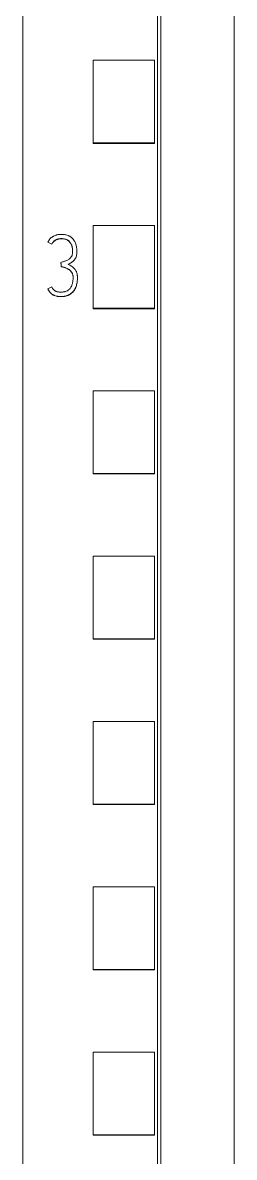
# Model space of a CAD drawing. Header units: millimetres. Extents: x 1359 to 3577, y 1336 to 3557.
# Drawn here: x 2819.97 to 2826.87, y 2942.38 to 2979.45 of the extents above; entities that cross this region are included whole.
import ezdxf

# ---------------------------------------------------------------- set-up
doc = ezdxf.new("R2010")
doc.units = ezdxf.units.MM
doc.layers.add('000-PI-Oprema', color=30, linetype='Continuous', lineweight=5)

msp = doc.modelspace()

# ---------------------------------------------------------------- linework, layer by layer
at = {"layer": '000-PI-Oprema', "color": 0, "linetype": 'ByBlock', "lineweight": 0}
for p, q in [((2819.971, 3041.237), (2819.971, 2927.819)), ((2824.371, 3038.956), (2824.371, 2930.141)), ((2822.271, 2975.522), (2822.271, 2978.224)), ((2824.271, 2978.224), (2822.271, 2978.224)), ((2824.271, 2975.522), (2824.271, 2978.224)), ((2822.271, 2975.506), (2822.271, 2975.522)), ((2824.271, 2975.522), (2822.271, 2975.522)), ((2824.271, 2975.506), (2824.271, 2975.522)), ((2824.271, 2975.506), (2822.271, 2975.506)), ((2822.271, 2970.12), (2822.271, 2972.822)), ((2824.271, 2972.822), (2822.271, 2972.822)), ((2824.271, 2970.12), (2824.271, 2972.822)), ((2821.739, 2971.965), (2821.739, 2971.972)), ((2821.217, 2971.619), (2821.217, 2971.613)), ((2821.226, 2971.48), (2821.226, 2971.474)), ((2821.756, 2971.113), (2821.756, 2971.119)), ((2822.271, 2970.106), (2822.271, 2970.12)), ((2824.271, 2970.12), (2822.271, 2970.12)), ((2824.271, 2970.106), (2822.271, 2970.106)), ((2824.271, 2970.106), (2824.271, 2970.12)), ((2822.271, 2964.719), (2822.271, 2967.42)), ((2824.271, 2967.42), (2822.271, 2967.42)), ((2824.271, 2964.719), (2824.271, 2967.42)), ((2822.271, 2964.706), (2822.271, 2964.719)), ((2824.271, 2964.719), (2822.271, 2964.719)), ((2824.271, 2964.706), (2822.271, 2964.706)), ((2824.271, 2964.706), (2824.271, 2964.719)), ((2822.271, 2959.317), (2822.271, 2962.019)), ((2824.271, 2962.019), (2822.271, 2962.019)), ((2824.271, 2959.317), (2824.271, 2962.019)), ((2822.271, 2959.306), (2822.271, 2959.317)), ((2824.271, 2959.317), (2822.271, 2959.317)), ((2824.271, 2959.306), (2822.271, 2959.306)), ((2824.271, 2959.306), (2824.271, 2959.317)), ((2822.271, 2953.916), (2822.271, 2956.617)), ((2824.271, 2956.617), (2822.271, 2956.617)), ((2824.271, 2953.916), (2824.271, 2956.617)), ((2822.271, 2953.906), (2822.271, 2953.916)), ((2824.271, 2953.916), (2822.271, 2953.916)), ((2824.271, 2953.906), (2822.271, 2953.906)), ((2824.271, 2953.906), (2824.271, 2953.916)), ((2822.271, 2948.514), (2822.271, 2951.215)), ((2824.271, 2951.215), (2822.271, 2951.215)), ((2824.271, 2948.514), (2824.271, 2951.215)), ((2822.271, 2948.506), (2822.271, 2948.514)), ((2824.271, 2948.514), (2822.271, 2948.514)), ((2824.271, 2948.506), (2822.271, 2948.506)), ((2824.271, 2948.506), (2824.271, 2948.514)), ((2822.271, 2943.113), (2822.271, 2945.814)), ((2824.271, 2945.814), (2822.271, 2945.814)), ((2824.271, 2943.113), (2824.271, 2945.814)), ((2824.271, 2943.113), (2822.271, 2943.113)), ((2822.271, 2943.106), (2822.271, 2943.113)), ((2824.271, 2943.106), (2822.271, 2943.106)), ((2824.271, 2943.106), (2824.271, 2943.113))]:
    msp.add_line(p, q, dxfattribs=at)
at = {"layer": '000-PI-Oprema', "color": 0, "linetype": 'ByBlock', "lineweight": 0, "ltscale": 0.25}
for p, q in [((2820.793, 2972.284), (2820.921, 2972.214)), ((2820.793, 2970.757), (2820.921, 2970.815))]:
    msp.add_line(p, q, dxfattribs=at)
at = {"layer": '000-PI-Oprema', "color": 0, "linetype": 'ByBlock', "lineweight": 0}
for points, knots in [([(2824.471, 3039.142), (2824.471, 3036.098), (2824.471, 3026.528), (2824.471, 3012.358), (2824.471, 2997.792), (2824.471, 2983.582), (2824.471, 2969.287), (2824.471, 2953.801), (2824.471, 2941.161), (2824.471, 2933.196), (2824.471, 2929.856)], [0, 0, 0, 0, 0.083934, 0.263736, 0.389889, 0.484142, 0.653794, 0.78188, 0.908517, 1, 1, 1, 1]), ([(2826.871, 3036.077), (2826.871, 3034.053), (2826.871, 3025.504), (2826.871, 3012.358), (2826.871, 2997.792), (2826.871, 2983.582), (2826.871, 2969.287), (2826.871, 2953.801), (2826.871, 2941.043), (2826.871, 2932.161), (2826.871, 2927.904), (2826.871, 2927.106)], [0, 0, 0, 0, 0.055935, 0.236292, 0.362833, 0.457376, 0.627551, 0.756032, 0.883059, 0.978086, 1, 1, 1, 1]), ([(2820.793, 2972.284), (2820.801, 2972.303), (2820.821, 2972.338), (2820.845, 2972.37), (2820.866, 2972.392), (2820.873, 2972.4), (2820.888, 2972.414), (2820.895, 2972.42), (2820.918, 2972.44), (2820.935, 2972.451), (2820.961, 2972.467), (2820.97, 2972.472), (2820.988, 2972.482), (2820.997, 2972.486), (2821.024, 2972.498), (2821.043, 2972.505), (2821.072, 2972.514), (2821.082, 2972.516), (2821.102, 2972.521), (2821.112, 2972.523), (2821.142, 2972.528), (2821.182, 2972.532), (2821.222, 2972.533), (2821.262, 2972.533), (2821.282, 2972.532), (2821.322, 2972.529), (2821.343, 2972.526), (2821.382, 2972.518), (2821.402, 2972.513), (2821.44, 2972.501), (2821.459, 2972.494), (2821.486, 2972.48), (2821.496, 2972.476), (2821.513, 2972.466), (2821.522, 2972.461), (2821.547, 2972.444), (2821.562, 2972.432), (2821.585, 2972.411), (2821.592, 2972.404), (2821.606, 2972.39), (2821.613, 2972.382), (2821.632, 2972.358), (2821.643, 2972.342), (2821.664, 2972.308), (2821.674, 2972.29), (2821.699, 2972.234), (2821.711, 2972.196), (2821.724, 2972.137), (2821.728, 2972.118), (2821.733, 2972.078), (2821.735, 2972.058), (2821.738, 2972.017), (2821.739, 2971.997), (2821.739, 2971.957), (2821.739, 2971.937), (2821.736, 2971.897), (2821.733, 2971.877), (2821.725, 2971.837), (2821.72, 2971.818), (2821.705, 2971.78), (2821.696, 2971.762), (2821.681, 2971.736), (2821.675, 2971.727), (2821.664, 2971.711), (2821.657, 2971.703), (2821.638, 2971.68), (2821.624, 2971.666), (2821.601, 2971.645), (2821.593, 2971.639), (2821.577, 2971.627), (2821.569, 2971.621), (2821.544, 2971.604), (2821.527, 2971.594), (2821.492, 2971.574), (2821.474, 2971.564), (2821.456, 2971.555)], [0, 0, 0, 0, 0.03125, 0.0625, 0.0625, 0.078125, 0.078125, 0.09375, 0.09375, 0.125, 0.125, 0.140625, 0.140625, 0.15625, 0.15625, 0.1875, 0.1875, 0.203125, 0.203125, 0.21875, 0.21875, 0.25, 0.28125, 0.28125, 0.3125, 0.3125, 0.34375, 0.34375, 0.375, 0.375, 0.40625, 0.40625, 0.421875, 0.421875, 0.4375, 0.4375, 0.46875, 0.46875, 0.484375, 0.484375, 0.5, 0.5, 0.53125, 0.53125, 0.5625, 0.5625, 0.625, 0.625, 0.65625, 0.65625, 0.6875, 0.6875, 0.71875, 0.71875, 0.75, 0.75, 0.78125, 0.78125, 0.8125, 0.8125, 0.84375, 0.84375, 0.859375, 0.859375, 0.875, 0.875, 0.90625, 0.90625, 0.921875, 0.921875, 0.9375, 0.9375, 0.96875, 0.96875, 1, 1, 1, 1]), ([(2821.217, 2971.619), (2821.249, 2971.628), (2821.281, 2971.638), (2821.343, 2971.658), (2821.375, 2971.667), (2821.42, 2971.688), (2821.435, 2971.696), (2821.463, 2971.712), (2821.477, 2971.722), (2821.496, 2971.737), (2821.503, 2971.742), (2821.515, 2971.754), (2821.521, 2971.76), (2821.537, 2971.778), (2821.547, 2971.791), (2821.561, 2971.812), (2821.565, 2971.819), (2821.572, 2971.834), (2821.576, 2971.841), (2821.585, 2971.864), (2821.589, 2971.88), (2821.595, 2971.913), (2821.596, 2971.929), (2821.598, 2971.962), (2821.598, 2971.979), (2821.597, 2972.028), (2821.595, 2972.061), (2821.587, 2972.11), (2821.583, 2972.126), (2821.577, 2972.15), (2821.575, 2972.158), (2821.569, 2972.174), (2821.567, 2972.182), (2821.557, 2972.205), (2821.55, 2972.22), (2821.534, 2972.249), (2821.525, 2972.263), (2821.504, 2972.289), (2821.493, 2972.301), (2821.476, 2972.318), (2821.469, 2972.324), (2821.456, 2972.334), (2821.45, 2972.339), (2821.428, 2972.353), (2821.414, 2972.36), (2821.383, 2972.373), (2821.367, 2972.378), (2821.335, 2972.386), (2821.318, 2972.389), (2821.286, 2972.393), (2821.269, 2972.394), (2821.236, 2972.395), (2821.219, 2972.395), (2821.186, 2972.393), (2821.169, 2972.391), (2821.137, 2972.386), (2821.121, 2972.382), (2821.097, 2972.375), (2821.089, 2972.372), (2821.073, 2972.366), (2821.065, 2972.363), (2821.05, 2972.356), (2821.043, 2972.352), (2821.029, 2972.344), (2821.022, 2972.339), (2821.002, 2972.325), (2820.989, 2972.314), (2820.966, 2972.29), (2820.955, 2972.277), (2820.936, 2972.25), (2820.928, 2972.235), (2820.921, 2972.22)], [0, 0, 0, 0, 0.0625, 0.0625, 0.125, 0.125, 0.15625, 0.15625, 0.1875, 0.1875, 0.203125, 0.203125, 0.21875, 0.21875, 0.25, 0.25, 0.265625, 0.265625, 0.28125, 0.28125, 0.3125, 0.3125, 0.34375, 0.34375, 0.375, 0.375, 0.4375, 0.4375, 0.46875, 0.46875, 0.484375, 0.484375, 0.5, 0.5, 0.53125, 0.53125, 0.5625, 0.5625, 0.59375, 0.59375, 0.609375, 0.609375, 0.625, 0.625, 0.65625, 0.65625, 0.6875, 0.6875, 0.71875, 0.71875, 0.75, 0.75, 0.78125, 0.78125, 0.8125, 0.8125, 0.84375, 0.84375, 0.859375, 0.859375, 0.875, 0.875, 0.890625, 0.890625, 0.90625, 0.90625, 0.9375, 0.9375, 0.96875, 0.96875, 1, 1, 1, 1]), ([(2820.921, 2972.214), (2820.928, 2972.229), (2820.936, 2972.243), (2820.955, 2972.27), (2820.965, 2972.283), (2820.982, 2972.301), (2820.988, 2972.307), (2821.001, 2972.317), (2821.007, 2972.323), (2821.021, 2972.332), (2821.028, 2972.337), (2821.042, 2972.345), (2821.049, 2972.349), (2821.071, 2972.36), (2821.087, 2972.366), (2821.119, 2972.375), (2821.135, 2972.379), (2821.167, 2972.384), (2821.184, 2972.386), (2821.217, 2972.388), (2821.234, 2972.389), (2821.283, 2972.388), (2821.316, 2972.384), (2821.356, 2972.375), (2821.365, 2972.372), (2821.38, 2972.367), (2821.388, 2972.365), (2821.411, 2972.355), (2821.426, 2972.348), (2821.447, 2972.335), (2821.454, 2972.33), (2821.467, 2972.319), (2821.473, 2972.314), (2821.491, 2972.297), (2821.503, 2972.285), (2821.518, 2972.265), (2821.523, 2972.258), (2821.532, 2972.245), (2821.545, 2972.224), (2821.556, 2972.201), (2821.569, 2972.171), (2821.574, 2972.155), (2821.582, 2972.125), (2821.585, 2972.111), (2821.588, 2972.097)], [0, 0, 0, 0, 0.055989, 0.055989, 0.111979, 0.111979, 0.139974, 0.139974, 0.167968, 0.167968, 0.195963, 0.195963, 0.223958, 0.223958, 0.279947, 0.279947, 0.335937, 0.335937, 0.391926, 0.391926, 0.447916, 0.447916, 0.559895, 0.559895, 0.587889, 0.587889, 0.615884, 0.615884, 0.671874, 0.671874, 0.699868, 0.699868, 0.727863, 0.727863, 0.783853, 0.783853, 0.811847, 0.811847, 0.839842, 0.895832, 0.895832, 0.951821, 0.951821, 1, 1, 1, 1]), ([(2821.733, 2971.876), (2821.735, 2971.887), (2821.736, 2971.898), (2821.738, 2971.928), (2821.739, 2971.946), (2821.739, 2971.965)], [0, 0, 0, 0, 0.372922, 0.372922, 1, 1, 1, 1]), ([(2821.456, 2971.555), (2821.475, 2971.546), (2821.493, 2971.535), (2821.529, 2971.514), (2821.547, 2971.503), (2821.583, 2971.48), (2821.6, 2971.468), (2821.624, 2971.448), (2821.632, 2971.441), (2821.647, 2971.426), (2821.654, 2971.419), (2821.675, 2971.395), (2821.687, 2971.378), (2821.703, 2971.35), (2821.708, 2971.341), (2821.718, 2971.322), (2821.722, 2971.312), (2821.733, 2971.283), (2821.739, 2971.263), (2821.746, 2971.232), (2821.748, 2971.221), (2821.751, 2971.2), (2821.753, 2971.19), (2821.755, 2971.159), (2821.756, 2971.138), (2821.755, 2971.096), (2821.755, 2971.075), (2821.752, 2971.033), (2821.75, 2971.012), (2821.745, 2970.97), (2821.741, 2970.949), (2821.729, 2970.888), (2821.718, 2970.848), (2821.698, 2970.799), (2821.694, 2970.79), (2821.685, 2970.771), (2821.68, 2970.761), (2821.665, 2970.733), (2821.654, 2970.715), (2821.629, 2970.681), (2821.616, 2970.665), (2821.594, 2970.642), (2821.586, 2970.635), (2821.57, 2970.621), (2821.562, 2970.614), (2821.537, 2970.595), (2821.52, 2970.583), (2821.492, 2970.567), (2821.483, 2970.562), (2821.464, 2970.553), (2821.454, 2970.549), (2821.405, 2970.53), (2821.364, 2970.519), (2821.301, 2970.51), (2821.28, 2970.508), (2821.238, 2970.505), (2821.217, 2970.505), (2821.175, 2970.506), (2821.154, 2970.507), (2821.122, 2970.51), (2821.112, 2970.512), (2821.091, 2970.515), (2821.08, 2970.517), (2821.049, 2970.525), (2821.029, 2970.531), (2821, 2970.543), (2820.99, 2970.547), (2820.971, 2970.556), (2820.962, 2970.561), (2820.934, 2970.577), (2820.917, 2970.589), (2820.893, 2970.61), (2820.885, 2970.617), (2820.87, 2970.632), (2820.863, 2970.64), (2820.843, 2970.665), (2820.832, 2970.683), (2820.811, 2970.719), (2820.801, 2970.738), (2820.793, 2970.757)], [0, 0, 0, 0, 0.03125, 0.03125, 0.0625, 0.0625, 0.09375, 0.09375, 0.109375, 0.109375, 0.125, 0.125, 0.15625, 0.15625, 0.171875, 0.171875, 0.1875, 0.1875, 0.21875, 0.21875, 0.234375, 0.234375, 0.25, 0.25, 0.28125, 0.28125, 0.3125, 0.3125, 0.34375, 0.34375, 0.375, 0.375, 0.4375, 0.4375, 0.453125, 0.453125, 0.46875, 0.46875, 0.5, 0.5, 0.53125, 0.53125, 0.546875, 0.546875, 0.5625, 0.5625, 0.59375, 0.59375, 0.609375, 0.609375, 0.625, 0.625, 0.6875, 0.6875, 0.71875, 0.71875, 0.75, 0.75, 0.78125, 0.78125, 0.796875, 0.796875, 0.8125, 0.8125, 0.84375, 0.84375, 0.859375, 0.859375, 0.875, 0.875, 0.90625, 0.90625, 0.921875, 0.921875, 0.9375, 0.9375, 0.96875, 0.96875, 1, 1, 1, 1]), ([(2820.921, 2970.815), (2820.927, 2970.8), (2820.935, 2970.784), (2820.954, 2970.755), (2820.964, 2970.741), (2820.982, 2970.722), (2820.988, 2970.716), (2821.001, 2970.705), (2821.008, 2970.699), (2821.022, 2970.69), (2821.03, 2970.685), (2821.045, 2970.677), (2821.053, 2970.673), (2821.077, 2970.664), (2821.094, 2970.659), (2821.128, 2970.652), (2821.145, 2970.65), (2821.18, 2970.647), (2821.197, 2970.646), (2821.231, 2970.646), (2821.248, 2970.647), (2821.283, 2970.65), (2821.3, 2970.652), (2821.325, 2970.657), (2821.334, 2970.659), (2821.351, 2970.663), (2821.359, 2970.666), (2821.384, 2970.673), (2821.4, 2970.68), (2821.423, 2970.691), (2821.431, 2970.696), (2821.446, 2970.705), (2821.453, 2970.709), (2821.474, 2970.725), (2821.487, 2970.736), (2821.511, 2970.761), (2821.522, 2970.775), (2821.541, 2970.803), (2821.55, 2970.818), (2821.565, 2970.85), (2821.571, 2970.866), (2821.588, 2970.915), (2821.596, 2970.949), (2821.605, 2971), (2821.607, 2971.017), (2821.611, 2971.051), (2821.612, 2971.068), (2821.614, 2971.103), (2821.614, 2971.12), (2821.614, 2971.146), (2821.613, 2971.155), (2821.612, 2971.172), (2821.611, 2971.181), (2821.607, 2971.206), (2821.603, 2971.223), (2821.595, 2971.247), (2821.591, 2971.255), (2821.584, 2971.271), (2821.58, 2971.279), (2821.567, 2971.301), (2821.557, 2971.315), (2821.535, 2971.342), (2821.523, 2971.354), (2821.496, 2971.377), (2821.483, 2971.387), (2821.453, 2971.406), (2821.438, 2971.414), (2821.407, 2971.429), (2821.391, 2971.436), (2821.359, 2971.448), (2821.343, 2971.453), (2821.293, 2971.467), (2821.26, 2971.475), (2821.226, 2971.48)], [0, 0, 0, 0, 0.03125, 0.03125, 0.0625, 0.0625, 0.078125, 0.078125, 0.09375, 0.09375, 0.109375, 0.109375, 0.125, 0.125, 0.15625, 0.15625, 0.1875, 0.1875, 0.21875, 0.21875, 0.25, 0.25, 0.28125, 0.28125, 0.296875, 0.296875, 0.3125, 0.3125, 0.34375, 0.34375, 0.359375, 0.359375, 0.375, 0.375, 0.40625, 0.40625, 0.4375, 0.4375, 0.46875, 0.46875, 0.5, 0.5, 0.5625, 0.5625, 0.59375, 0.59375, 0.625, 0.625, 0.65625, 0.65625, 0.671875, 0.671875, 0.6875, 0.6875, 0.71875, 0.71875, 0.734375, 0.734375, 0.75, 0.75, 0.78125, 0.78125, 0.8125, 0.8125, 0.84375, 0.84375, 0.875, 0.875, 0.90625, 0.90625, 0.9375, 0.9375, 1, 1, 1, 1]), ([(2821.226, 2971.474), (2821.26, 2971.469), (2821.293, 2971.461), (2821.343, 2971.447), (2821.359, 2971.442), (2821.391, 2971.43), (2821.407, 2971.423), (2821.43, 2971.412), (2821.438, 2971.408), (2821.453, 2971.399), (2821.461, 2971.395), (2821.483, 2971.381), (2821.496, 2971.371), (2821.516, 2971.354), (2821.523, 2971.348), (2821.535, 2971.335), (2821.54, 2971.329), (2821.557, 2971.309), (2821.567, 2971.295), (2821.58, 2971.273), (2821.584, 2971.265), (2821.588, 2971.257), (2821.588, 2971.256), (2821.588, 2971.256)], [0, 0, 0, 0, 0.234549, 0.234549, 0.351824, 0.351824, 0.469098, 0.469098, 0.527735, 0.527735, 0.586373, 0.586373, 0.703647, 0.703647, 0.762285, 0.762285, 0.820922, 0.820922, 0.938196, 0.938196, 0.996834, 0.996834, 1, 1, 1, 1]), ([(2820.793, 2970.751), (2820.801, 2970.732), (2820.811, 2970.713), (2820.832, 2970.677), (2820.843, 2970.659), (2820.863, 2970.634), (2820.87, 2970.626), (2820.885, 2970.611), (2820.893, 2970.604), (2820.917, 2970.583), (2820.934, 2970.571), (2820.961, 2970.555), (2820.971, 2970.55), (2820.99, 2970.541), (2820.999, 2970.537), (2821.028, 2970.525), (2821.048, 2970.519), (2821.089, 2970.509), (2821.11, 2970.505), (2821.152, 2970.501), (2821.173, 2970.5), (2821.215, 2970.499), (2821.236, 2970.499), (2821.278, 2970.501), (2821.299, 2970.503), (2821.33, 2970.508), (2821.341, 2970.51), (2821.361, 2970.514), (2821.372, 2970.516), (2821.402, 2970.524), (2821.422, 2970.53), (2821.451, 2970.542), (2821.461, 2970.546), (2821.48, 2970.555), (2821.49, 2970.56), (2821.517, 2970.575), (2821.535, 2970.587), (2821.568, 2970.612), (2821.584, 2970.626), (2821.613, 2970.656), (2821.627, 2970.672), (2821.652, 2970.706), (2821.663, 2970.724), (2821.678, 2970.752), (2821.683, 2970.761), (2821.692, 2970.78), (2821.697, 2970.79), (2821.717, 2970.839), (2821.728, 2970.879), (2821.741, 2970.94), (2821.744, 2970.961), (2821.75, 2971.002), (2821.752, 2971.023), (2821.754, 2971.047), (2821.754, 2971.051), (2821.754, 2971.054)], [0, 0, 0, 0, 0.045144, 0.045144, 0.090287, 0.090287, 0.112859, 0.112859, 0.135431, 0.135431, 0.180575, 0.180575, 0.203147, 0.203147, 0.225718, 0.225718, 0.270862, 0.270862, 0.316006, 0.316006, 0.361149, 0.361149, 0.406293, 0.406293, 0.451437, 0.451437, 0.474009, 0.474009, 0.49658, 0.49658, 0.541724, 0.541724, 0.564296, 0.564296, 0.586868, 0.586868, 0.632011, 0.632011, 0.677155, 0.677155, 0.722299, 0.722299, 0.767442, 0.767442, 0.790014, 0.790014, 0.812586, 0.812586, 0.902873, 0.902873, 0.948017, 0.948017, 0.993161, 0.993161, 1, 1, 1, 1])]:
    msp.add_open_spline(points, degree=3, knots=knots, dxfattribs=at)
for points, weights in [([(2821.226, 2971.48), (2821.222, 2971.55), (2821.217, 2971.619)], [0.500000009599, 0.499999990401, 0.500000009599]), ([(2821.217, 2971.613), (2821.222, 2971.544), (2821.226, 2971.474)], [0.499999969803, 0.500000030197, 0.499999969803])]:
    msp.add_rational_spline(points, weights, degree=2, dxfattribs=at)

doc.saveas('drawing.dxf')
